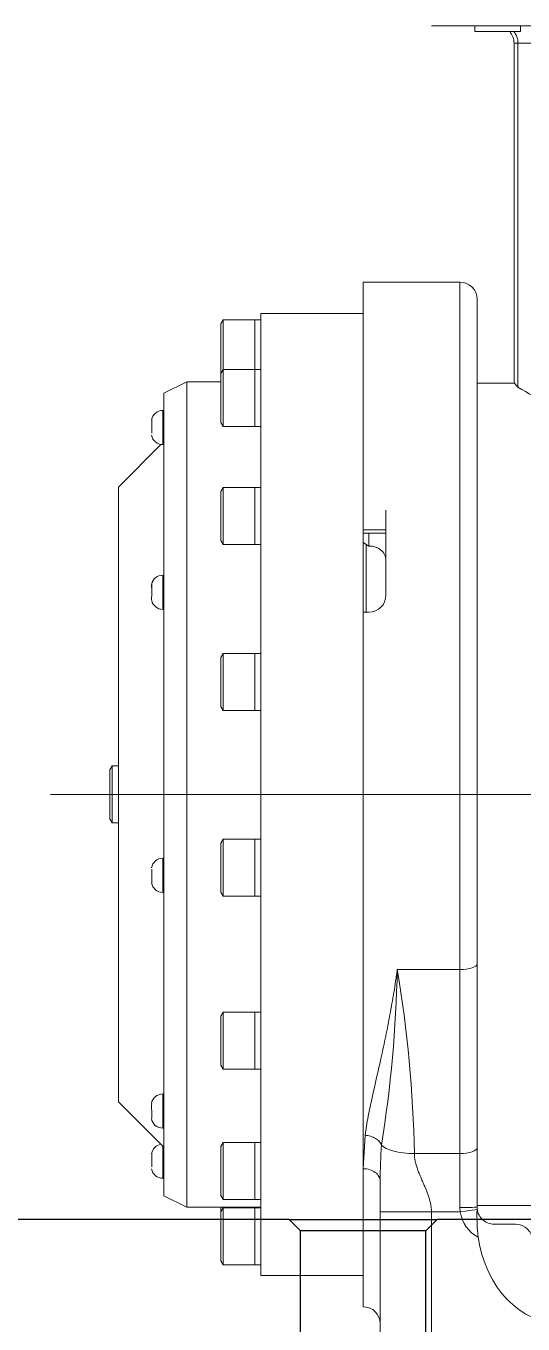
# Model space of a CAD drawing. Header units: millimetres. Extents: x 10462777 to 22643323, y 453826 to 1389191.
# Drawn here: x 11299978.7 to 11300066, y 583016 to 583244.1 of the extents above; entities that cross this region are included whole.
import ezdxf

# ---------------------------------------------------------------- set-up
doc = ezdxf.new("R2010")
doc.units = ezdxf.units.MM
doc.header["$LTSCALE"] = 200
doc.header["$MEASUREMENT"] = 0
doc.linetypes.add('CENTER2', pattern=[1.125, 0.75, -0.125, 0.125, -0.125])
doc.linetypes.add('PHANTOM', pattern=[2.5, 1.25, -0.25, 0.25, -0.25, 0.25, -0.25])
doc.layers.get('0').update_dxf_attribs({"linetype": 'CONTINUOUS'})
doc.layers.add('2', color=2, linetype='CONTINUOUS')
doc.layers.add('DV1_DEFAULT', color=7, linetype='CONTINUOUS')
doc.layers.add('LAYOUT', color=8, linetype='CONTINUOUS', lineweight=25)

# ---------------------------------------------------------------- blocks, each defined once
blk = doc.blocks.new('r710ic')
at = {"layer": 'DV1_DEFAULT', "color": 7, "linetype": 'CENTER2', "lineweight": 0}
blk.add_line((273207.37, 104107.73), (273207.37, 104363.5), dxfattribs=at)
at = {"layer": 'DV1_DEFAULT', "color": 7, "linetype": 'Continuous', "lineweight": 0}
for p, q in [((273072.37, 104174.63), (273072.37, 104290.63)), ((273075.37, 104204.52), (273075.37, 104189.82)), ((273279.62, 104182.63), (273279.62, 104195.13)), ((273073.37, 104190.27), (273072.37, 104190.27)), ((273073.37, 104190.27), (273073.37, 104182.27)), ((273075.37, 104189.82), (273135.82, 104189.82)), ((273075.37, 104189.82), (273075.37, 104189.13)), ((273135.06, 104189.13), (273075.37, 104189.13)), ((273135.06, 104189.13), (273133.87, 104189.13)), ((273135.82, 104189.82), (273135.06, 104189.13)), ((273135.12, 104189.18), (273135.12, 104182.63)), ((273282.87, 104189.4), (273282.87, 104185.63)), ((273072.37, 104182.27), (273073.37, 104182.27)), ((273237.12, 104182.63), (273120.37, 104182.63)), ((273135.12, 104182.63), (273134.87, 104182.63)), ((273237.12, 104182.63), (273269.44, 104182.63)), ((273269.44, 104182.63), (273279.87, 104182.63)), ((273279.87, 104182.63), (273279.62, 104182.63)), ((273279.87, 104182.63), (273279.91, 104182.63)), ((273279.91, 104182.63), (273280.3, 104182.63)), ((273280.3, 104182.63), (273280.73, 104179.69)), ((273238.15, 104179.63), (273117.37, 104179.63)), ((273117.37, 104179.63), (273117.37, 104162.63)), ((273270.47, 104179.63), (273238.15, 104179.63)), ((273238.15, 104168.63), (273238.15, 104179.63)), ((273270.47, 104171.63), (273270.47, 104179.63)), ((273279.95, 104179.63), (273270.47, 104179.63)), ((273280.73, 104179.69), (273279.95, 104179.63)), ((273280.73, 104174.63), (273280.73, 104179.69)), ((273280.73, 104165.63), (273280.73, 104174.63)), ((273280.73, 104174.63), (273309.87, 104174.63)), ((273172.37, 104166.63), (273157.44, 104166.63)), ((273160.9, 104166.63), (273160.9, 104162.63)), ((273161.45, 104162.63), (273161.45, 104166.63)), ((273280.73, 104165.63), (273275.33, 104165.63)), ((273309.87, 104165.63), (273280.73, 104165.63)), ((273163.74, 104163.63), (273161.45, 104163.63)), ((273163.13, 104162.63), (273163.74, 104163.63)), ((273175.37, 104163.13), (273163.44, 104163.13)), ((273175.37, 104162.63), (273175.37, 104163.63)), ((273273.14, 104162.63), (273267.24, 104162.96)), ((273150.76, 104162.63), (273117.37, 104162.63)), ((273122.87, 104162.63), (273122.87, 104144.63)), ((273155.04, 104162.63), (273150.76, 104162.63)), ((273156.51, 104162.63), (273155.04, 104162.63)), ((273175.37, 104162.63), (273156.51, 104162.63)), ((273177.37, 104162.63), (273175.37, 104162.63)), ((273177.37, 104162.63), (273273.14, 104162.63)), ((273297.37, 104162.63), (273273.14, 104162.63)), ((273291.87, 104144.63), (273291.87, 104162.63)), ((273291.87, 104144.63), (273122.87, 104144.63)), ((273124.01, 104144.63), (273124.01, 104143.63)), ((273124.01, 104143.63), (273132.71, 104143.63)), ((273132.71, 104143.63), (273124.01, 104143.63)), ((273124.01, 104143.63), (273124.01, 104138.03)), ((273132.71, 104144.63), (273132.71, 104143.63)), ((273132.71, 104143.63), (273142.71, 104143.63)), ((273142.71, 104143.63), (273132.71, 104143.63)), ((273132.71, 104143.63), (273132.71, 104138.03)), ((273142.71, 104143.63), (273142.71, 104144.63)), ((273142.71, 104138.03), (273142.71, 104143.63)), ((273153.45, 104144.63), (273153.45, 104143.63)), ((273153.45, 104143.63), (273163.45, 104143.63)), ((273153.45, 104143.63), (273153.45, 104138.03)), ((273163.45, 104143.63), (273153.45, 104143.63)), ((273163.45, 104143.63), (273163.45, 104144.63)), ((273163.45, 104138.03), (273163.45, 104143.63)), ((273182.64, 104144.63), (273182.64, 104143.63)), ((273182.64, 104143.63), (273192.64, 104143.63)), ((273192.64, 104143.63), (273182.64, 104143.63)), ((273182.64, 104143.63), (273182.64, 104138.03)), ((273192.64, 104143.63), (273192.64, 104144.63)), ((273192.64, 104138.03), (273192.64, 104143.63)), ((273215.25, 104144.63), (273215.25, 104143.63)), ((273215.25, 104143.63), (273225.25, 104143.63)), ((273225.25, 104143.63), (273215.25, 104143.63)), ((273215.25, 104143.63), (273215.25, 104138.03)), ((273225.25, 104143.63), (273225.25, 104144.63)), ((273225.25, 104138.03), (273225.25, 104143.63)), ((273245.64, 104144.63), (273245.64, 104143.63)), ((273245.64, 104143.63), (273255.64, 104143.63)), ((273255.64, 104143.63), (273245.64, 104143.63)), ((273245.64, 104143.63), (273245.64, 104138.03)), ((273255.64, 104143.63), (273255.64, 104144.63)), ((273255.64, 104138.03), (273255.64, 104143.63)), ((273268.54, 104144.63), (273268.54, 104143.63)), ((273268.54, 104143.63), (273278.54, 104143.63)), ((273278.54, 104143.63), (273268.54, 104143.63)), ((273268.54, 104143.63), (273268.54, 104138.03)), ((273278.54, 104143.63), (273278.54, 104144.63)), ((273278.54, 104138.03), (273278.54, 104143.63)), ((273279.87, 104131.63), (273279.87, 104144.63)), ((273279.87, 104143.63), (273280, 104143.63)), ((273280, 104143.63), (273279.87, 104143.63)), ((273280, 104144.63), (273280, 104143.63)), ((273280, 104143.63), (273290, 104143.63)), ((273290, 104143.63), (273280, 104143.63)), ((273280, 104143.63), (273280, 104138.03)), ((273290, 104143.63), (273290, 104144.63)), ((273290, 104138.03), (273290, 104143.63)), ((273124.01, 104138.03), (273124.7, 104137.63)), ((273134.01, 104138.03), (273124.01, 104138.03)), ((273132.71, 104138.03), (273133.4, 104137.63)), ((273142.71, 104138.03), (273132.71, 104138.03)), ((273142.01, 104137.63), (273142.71, 104138.03)), ((273153.45, 104138.03), (273154.14, 104137.63)), ((273163.45, 104138.03), (273153.45, 104138.03)), ((273162.75, 104137.63), (273163.45, 104138.03)), ((273182.64, 104138.03), (273183.34, 104137.63)), ((273192.64, 104138.03), (273182.64, 104138.03)), ((273191.95, 104137.63), (273192.64, 104138.03)), ((273215.25, 104138.03), (273215.95, 104137.63)), ((273225.25, 104138.03), (273215.25, 104138.03)), ((273224.56, 104137.63), (273225.25, 104138.03)), ((273245.64, 104138.03), (273246.33, 104137.63)), ((273255.64, 104138.03), (273245.64, 104138.03)), ((273254.94, 104137.63), (273255.64, 104138.03)), ((273268.54, 104138.03), (273269.23, 104137.63)), ((273278.54, 104138.03), (273268.54, 104138.03)), ((273277.84, 104137.63), (273278.54, 104138.03)), ((273280, 104138.03), (273279.87, 104138.03)), ((273280, 104138.03), (273280.69, 104137.63)), ((273290, 104138.03), (273280, 104138.03)), ((273289.3, 104137.63), (273290, 104138.03)), ((273124.7, 104137.63), (273133.32, 104137.63)), ((273133.32, 104137.63), (273133.36, 104137.65)), ((273133.4, 104137.63), (273142.01, 104137.63)), ((273134.87, 104137.63), (273134.87, 104131.63)), ((273154.14, 104137.63), (273162.75, 104137.63)), ((273183.34, 104137.63), (273191.95, 104137.63)), ((273215.95, 104137.63), (273224.56, 104137.63)), ((273246.33, 104137.63), (273254.94, 104137.63)), ((273269.23, 104137.63), (273277.84, 104137.63)), ((273279.87, 104137.63), (273280.69, 104137.63)), ((273280.69, 104137.63), (273289.3, 104137.63)), ((273279.87, 104131.63), (273134.87, 104131.63)), ((273134.87, 104131.63), (273136.87, 104127.63)), ((273277.87, 104127.63), (273279.87, 104131.63)), ((273277.87, 104127.63), (273136.87, 104127.63)), ((273139.92, 104127.63), (273139.92, 104127.43)), ((273145.92, 104127.43), (273139.92, 104127.43)), ((273145.89, 104127.1), (273153.37, 104119.63)), ((273145.92, 104127.43), (273145.92, 104127.63)), ((273168.86, 104127.63), (273168.86, 104127.43)), ((273174.86, 104127.43), (273168.86, 104127.43)), ((273174.86, 104127.43), (273174.86, 104127.63)), ((273218.59, 104127.63), (273218.59, 104127.43)), ((273224.59, 104127.43), (273218.59, 104127.43)), ((273224.59, 104127.43), (273224.59, 104127.63)), ((273260, 104127.63), (273260, 104127.43)), ((273266, 104127.43), (273260, 104127.43)), ((273261.37, 104119.63), (273269.37, 104127.63)), ((273266, 104127.43), (273266, 104127.63)), ((273274.82, 104127.43), (273269.17, 104127.43)), ((273274.82, 104127.43), (273274.82, 104127.63)), ((273141.47, 104125.49), (273142.47, 104125.49)), ((273141.57, 104125.49), (273141.47, 104125.49)), ((273142.47, 104125.49), (273143.93, 104125.49)), ((273170.37, 104125.49), (273171.05, 104125.49)), ((273171.05, 104125.49), (273172.54, 104125.49)), ((273220.5, 104125.49), (273221.92, 104125.49)), ((273221.92, 104125.49), (273223.02, 104125.49)), ((273223.02, 104125.49), (273222.92, 104125.49)), ((273261.71, 104125.49), (273261.68, 104125.49)), ((273262.93, 104125.49), (273264.26, 104125.49)), ((273270.36, 104125.49), (273271.37, 104125.49)), ((273270.46, 104125.49), (273270.36, 104125.49)), ((273271.37, 104125.49), (273272.82, 104125.49)), ((273261.37, 104119.63), (273153.37, 104119.63)), ((273202.37, 104119.63), (273202.37, 104118.53)), ((273212.37, 104118.53), (273212.37, 104119.63)), ((273202.37, 104118.53), (273203.06, 104118.13)), ((273212.37, 104118.53), (273202.37, 104118.53)), ((273203.06, 104118.13), (273211.68, 104118.13)), ((273211.68, 104118.13), (273212.37, 104118.53))]:
    blk.add_line(p, q, dxfattribs=at)
for centre, radius, start, end in [((272998.28, 104272.22), 160.33, 329.0762, 331.2619), ((273285.87, 104189.4), 3, 90, 180), ((273075.37, 104186.13), 3, 90, 131.8103), ((273279.87, 104185.63), 3, 270, 0), ((273120.37, 104179.63), 3, 90, 180), ((273281.22, 104217.69), 35.07, 268.5047, 276.4875), ((273279.87, 104185.63), 6, 278.2534, 332.3184), ((273275.25, 103944.53), 227.15, 91.2062, 99.4004), ((273233.65, 103946.65), 222.02, 80.8467, 88.8379), ((273172.37, 104163.63), 3, 0, 90), ((273275.02, 104249.41), 83.78, 265.8556, 270.2115), ((273300.37, 104162.63), 3, 90, 180), ((273141.92, 104127.43), 2, 180, 259.6895), ((273143.92, 104127.43), 2, 280.32, 0), ((273170.86, 104127.43), 2, 180, 256.8542), ((273172.86, 104127.43), 2, 283.631, 0), ((273220.59, 104127.43), 2, 180, 260.5945), ((273222.59, 104127.43), 2, 279.4222, 0), ((273262, 104127.43), 2, 180, 261.4408), ((273264, 104127.43), 2, 278.5818, 0), ((273270.82, 104127.43), 2, 189.3523, 259.6895), ((273272.82, 104127.43), 2, 280.32, 0), ((273170.77, 104127.49), 2.04, 258.6827, 281.3173), ((273172.94, 104127.49), 2.04, 258.6827, 281.3173), ((273262.31, 104130.43), 4.98, 262.7617, 277.2383)]:
    blk.add_arc(centre, radius, start, end, dxfattribs=at)
for centre, major_axis, ratio, start_param, end_param in [((273282.11, 104197.63), (18.31, 0), 0.819152, 4.880973, 6.283185), ((273075.37, 104187.03), (3, 0), 0.930556, 1.570796, 2.300524), ((273237.12, 104179.63), (0, 3), 0.34202, 4.712389, 6.283185), ((273269.44, 104179.63), (0, 3), 0.34202, 4.712389, 6.283185), ((273279.87, 104179.63), (0, 3), 0.0261, 4.712389, 6.283185), ((273268.42, 104171.63), (0, -6), 0.34202, 0.270706, 1.570796)]:
    blk.add_ellipse(centre, major_axis=major_axis, ratio=ratio, start_param=start_param, end_param=end_param, dxfattribs=at)
for points, knots in [([(273270.47, 104171.63), (273270.55, 104171.63), (273270.71, 104171.63), (273270.95, 104171.65), (273271.2, 104171.67), (273271.45, 104171.71), (273271.83, 104171.78), (273272.33, 104171.9), (273272.95, 104172.09), (273273.59, 104172.32), (273274.19, 104172.56), (273274.84, 104172.83), (273275.52, 104173.13), (273276.2, 104173.42), (273276.86, 104173.7), (273277.47, 104173.94), (273278.13, 104174.17), (273278.77, 104174.36), (273279.36, 104174.49), (273279.86, 104174.57), (273280.3, 104174.62), (273280.59, 104174.63), (273280.73, 104174.63)], [0, 0, 0, 0, 0.022961, 0.046415, 0.070396, 0.094938, 0.120071, 0.179186, 0.243414, 0.303039, 0.370545, 0.424348, 0.500006, 0.575662, 0.629468, 0.69697, 0.756598, 0.820822, 0.879942, 0.921494, 0.961463, 1, 1, 1, 1]), ([(273267.24, 104162.96), (273266.17, 104163.11), (273265.08, 104163.3), (273262.87, 104163.73), (273261.75, 104163.97), (273258.32, 104164.72), (273255.97, 104165.26), (273252.32, 104166.07), (273251.08, 104166.33), (273248.58, 104166.85), (273247.32, 104167.1), (273244.76, 104167.58), (273243.46, 104167.81), (273241.49, 104168.14), (273240.82, 104168.24), (273239.83, 104168.39), (273239.49, 104168.44), (273238.82, 104168.54), (273238.48, 104168.58), (273238.15, 104168.63)], [0, 0, 0, 0, 0.125, 0.125, 0.25, 0.25, 0.5, 0.5, 0.625, 0.625, 0.75, 0.75, 0.875, 0.875, 0.9375, 0.9375, 0.96875, 0.96875, 1, 1, 1, 1]), ([(273166.17, 104166.63), (273166.01, 104166.63), (273165.85, 104166.61), (273165.53, 104166.53), (273165.38, 104166.48), (273165.08, 104166.33), (273164.94, 104166.23), (273164.68, 104166.02), (273164.55, 104165.89), (273164.33, 104165.61), (273164.23, 104165.46), (273164.05, 104165.13), (273163.98, 104164.96), (273163.8, 104164.42), (273163.74, 104164.02), (273163.74, 104163.63)], [0, 0, 0, 0, 0.125, 0.125, 0.25, 0.25, 0.375, 0.375, 0.5, 0.5, 0.625, 0.625, 0.75, 0.75, 1, 1, 1, 1]), ([(273268.97, 104165.85), (273268.75, 104165.77), (273268.53, 104165.63), (273268.14, 104165.27), (273267.96, 104165.04), (273267.65, 104164.53), (273267.52, 104164.23), (273267.33, 104163.61), (273267.27, 104163.28), (273267.24, 104162.96)], [0, 0, 0, 0, 0.25, 0.25, 0.5, 0.5, 0.75, 0.75, 1, 1, 1, 1]), ([(273275.33, 104165.63), (273275.04, 104165.63), (273274.76, 104165.55), (273274.23, 104165.25), (273273.98, 104165.03), (273273.58, 104164.47), (273273.41, 104164.14), (273273.19, 104163.41), (273273.14, 104163.02), (273273.14, 104162.63)], [0, 0, 0, 0, 0.25, 0.25, 0.5, 0.5, 0.75, 0.75, 1, 1, 1, 1])]:
    blk.add_open_spline(points, degree=3, knots=knots, dxfattribs=at)
at = {"layer": 'LAYOUT', "color": 3}
blk.add_circle((272041.37, 104232.63), 2050.12, dxfattribs=at)
blk = doc.blocks.new('A$C7DA30AB0')
at = {"layer": 'LAYOUT', "color": 6, "linetype": 'PHANTOM'}
blk.add_circle((3030.45, 3025.99, 0), 2693.02, dxfattribs=at)

msp = doc.modelspace()

# ---------------------------------------------------------------- linework, layer by layer
at = {"layer": '2', "color": 124, "linetype": 'Continuous'}
for p, q in [((11300024.87111, 583034.4183, 0), (11299910.86949, 583034.4183, 0)), ((11300026.87113, 583032.41828, 0), (11300024.87111, 583034.4183, 0)), ((11300024.87111, 583034.4183, 0), (11300050.87147, 583034.4183, 0)), ((11300050.87147, 583034.4183, 0), (11300048.87145, 583032.41828, 0)), ((11300164.87309, 583034.4183, 0), (11300050.87147, 583034.4183, 0)), ((11300026.87113, 583011.91798, 0), (11300026.87113, 583032.41828, 0)), ((11300048.87145, 583032.41828, 0), (11300026.87113, 583032.41828, 0)), ((11300048.87145, 583012.41799, 0), (11300048.87145, 583032.41828, 0))]:
    msp.add_line(p, q, dxfattribs=at)

# ---------------------------------------------------------------- block references
at = {"ltscale": 10}
msp.add_blockref('A$C7DA30AB0', (11294684.4077, 580408.4363, 0), dxfattribs=at)
at = {"layer": 'LAYOUT', "color": 2, "rotation": 270}
msp.add_blockref('r710ic', (11195875.24796, 856316.46559, 0), dxfattribs=at)

doc.saveas('drawing.dxf')
